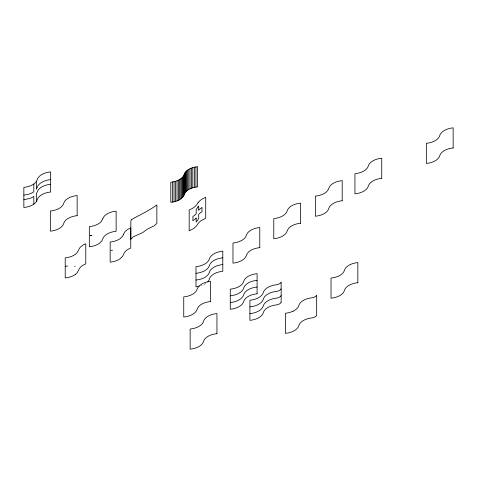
<?xml version="1.0" encoding="UTF-8"?>
<svg xmlns="http://www.w3.org/2000/svg" width="477" height="477" viewBox="0 0 477 477"><rect width="100%" height="100%" fill="white"/><g stroke="black" fill="none" stroke-linecap="round" stroke-linejoin="round"><path stroke-width="0.36" stroke-dasharray="2.38 1.79" d="M205.957 283.421A16.325 9.427 0 0 1 200.763 285.86"/><path stroke-width="0.72" d="M183.836 175.417C185.44 169.496 192.148 167.302 197.603 166.729L197.603 186.853C192.148 187.425 185.44 189.619 183.836 195.54C181.296 200.137 175.679 201.771 170.796 202.331L170.796 182.208C175.679 181.648 181.296 180.02 183.836 175.417L183.836 195.54M36.359 181.504L37.254 179.632A16.325 9.427 0 0 1 50.657 171.893L50.657 192.016A16.325 9.427 0 0 0 37.254 199.756L36.359 201.628A16.325 9.427 0 0 1 23.85 207.495L23.85 187.372A16.325 9.427 0 0 0 36.359 181.504L36.359 189.244L37.254 187.372A16.325 9.427 0 0 1 50.657 179.632M75.193 274.591L77.035 272.963L78.622 270.209A16.325 9.427 0 0 1 85.788 263.87L85.788 243.753A16.325 9.427 0 0 0 78.622 250.085L77.035 252.846L75.193 254.468A16.325 9.427 0 0 1 65.218 257.824L65.218 277.942A16.325 9.427 0 0 0 75.193 274.591L75.193 274.621M74.627 266.44L75.193 266.077M23.85 199.75L30.087 198.349A16.325 9.427 0 0 0 33.825 196.399L33.825 204.138M110.992 250.419L112.614 250.157M67.662 265.975L65.218 266.339M195.981 273.309L197.627 273.088A16.325 9.427 0 0 0 209.027 266.506L209.755 264.61A16.325 9.427 0 0 1 221.149 258.027L222.795 257.83M230.278 295.806L231.923 295.585A16.325 9.427 0 0 0 243.318 289.002L244.045 287.106A16.325 9.427 0 0 1 255.439 280.524L257.085 280.327M249.912 306.878L251.552 306.657A16.325 9.427 0 0 0 262.952 300.081L263.68 298.179A16.325 9.427 0 0 1 275.074 291.602L276.72 291.405A6.833 3.941 0 0 0 281.144 288.847M23.85 195.111L27.094 194.592A16.325 9.427 0 0 0 33.825 191.754L33.825 184.015M222.795 264.562L221.149 264.771A16.325 9.427 0 0 0 209.391 272.295A16.325 9.427 0 0 1 203.578 278.055L202.218 278.634A16.325 9.427 0 0 1 195.981 280.035M257.085 287.059L255.439 287.261A16.325 9.427 0 0 0 243.681 294.792A16.325 9.427 0 0 1 237.874 300.552L236.509 301.13A16.325 9.427 0 0 1 230.278 302.531M195.958 166.938L195.958 187.062M194.36 167.248L194.36 187.366M192.827 167.648L192.827 187.771M191.366 168.137L191.366 188.26M190.007 168.709L190.007 188.832M188.755 169.359L188.755 189.482M187.628 170.086L187.628 190.204M186.632 170.867L186.632 190.991M185.786 171.708L185.786 191.832M185.094 172.596L185.094 192.72M184.563 173.521L184.563 193.638M184.2 174.469L184.2 194.592M183.305 176.341L183.305 196.464M182.613 177.229L182.613 197.347M181.761 178.07L181.761 198.188M180.771 178.857L180.771 198.975M179.644 179.579L179.644 199.696M178.392 180.228L178.392 200.352M177.033 180.801L177.033 200.924M175.572 181.29L175.572 201.413M174.039 181.689L174.039 201.813M172.441 181.999L172.441 202.117M36.359 201.628L36.359 193.883L37.254 192.01A16.325 9.427 0 0 1 50.657 184.271M281.144 295.579A6.833 3.941 0 0 1 276.72 298.137L275.074 298.34A16.325 9.427 0 0 0 263.316 305.87A16.325 9.427 0 0 1 257.502 311.63L256.143 312.208A16.325 9.427 0 0 1 249.912 313.61M207.799 281.794A16.325 9.427 0 0 0 209.391 279.033A16.325 9.427 0 0 1 222.795 271.294L222.795 251.176A16.325 9.427 0 0 0 209.391 258.916A16.325 9.427 0 0 1 195.981 266.655L195.981 286.772A16.325 9.427 0 0 0 199.225 286.26M102.728 218.901L101.142 221.662L99.299 223.29A16.325 9.427 0 0 1 89.324 226.641L89.324 246.764A16.325 9.427 0 0 0 99.299 243.407L101.834 240.897L102.728 239.025A16.325 9.427 0 0 1 116.132 231.285L116.132 211.162A16.325 9.427 0 0 0 102.728 218.901M123.573 234.273L122.678 236.145L120.144 238.655A16.325 9.427 0 0 1 110.169 242.012L110.169 262.129A16.325 9.427 0 0 0 120.144 258.778L122.678 256.262L123.573 254.39A16.325 9.427 0 0 1 130.746 248.058L130.746 227.94A16.325 9.427 0 0 0 123.573 234.273M198.015 202.749L196.882 204.526A20.887 12.056 0 0 1 189.864 209.659L189.184 209.922L189.184 230.82L193.471 228.632A20.887 12.056 0 0 0 197.448 224.53A20.887 12.056 0 0 1 201.431 220.428L205.718 218.239L205.718 197.347L205.032 197.609A20.887 12.056 0 0 0 198.015 202.749M198.015 206.929L196.196 209.564L196.196 213.738A20.887 12.056 0 0 1 193.471 216.099L192.911 216.445L192.911 220.624L193.471 220.273A20.887 12.056 0 0 0 196.196 217.917L196.196 222.097L198.706 218.603L198.706 214.423A20.887 12.056 0 0 1 201.431 212.068L201.986 211.722L201.986 207.543L201.431 207.889A20.887 12.056 0 0 0 198.706 210.244L198.706 206.064L198.015 206.929M131.843 219.366L130.847 220.714L130.847 239.287L133.244 236.825L142.653 232.627L146.982 229.354L154.184 225.812L156.85 223.504L156.85 204.931C149.11 210.661 140.226 214.71 131.843 219.366M293.033 311.248L290.219 312.316A16.325 9.427 0 0 1 285.437 313.228L285.437 333.351A16.325 9.427 0 0 0 290.219 332.433L293.033 331.372A16.325 9.427 0 0 0 298.84 325.612A16.325 9.427 0 0 1 312.244 317.873A6.833 3.941 0 0 0 316.668 315.321L316.668 295.197A6.833 3.941 0 0 1 312.244 297.755A16.325 9.427 0 0 0 298.84 305.489A16.325 9.427 0 0 1 293.033 311.248M91.769 235.256L90.147 235.513L91.769 235.256M453.15 147.965L453.15 127.842A16.325 9.427 0 0 0 439.746 135.581A16.325 9.427 0 0 1 426.343 143.321L426.343 163.444A16.325 9.427 0 0 0 439.746 155.705A16.325 9.427 0 0 1 453.15 147.965M381.743 178.344L381.743 158.227A16.325 9.427 0 0 0 368.339 165.966A16.325 9.427 0 0 1 354.936 173.7L354.936 193.823A16.325 9.427 0 0 0 368.339 186.084A16.325 9.427 0 0 1 381.743 178.344M357.839 282.712L357.839 262.594A16.325 9.427 0 0 0 344.43 270.334A16.325 9.427 0 0 1 331.026 278.073L331.026 298.191A16.325 9.427 0 0 0 344.43 290.451A16.325 9.427 0 0 1 357.839 282.712M342.194 200.751L342.194 180.628A16.325 9.427 0 0 0 328.784 188.367A16.325 9.427 0 0 1 315.38 196.107L315.38 216.224A16.325 9.427 0 0 0 328.784 208.485A16.325 9.427 0 0 1 342.194 200.751M300.588 223.242L300.588 203.124A16.325 9.427 0 0 0 287.184 210.858A16.325 9.427 0 0 1 273.78 218.597L273.78 238.721A16.325 9.427 0 0 0 287.184 230.981A16.325 9.427 0 0 1 300.588 223.242M281.144 302.317L281.144 282.193A6.833 3.941 0 0 1 276.72 284.745A16.325 9.427 0 0 0 263.316 292.484A16.325 9.427 0 0 1 249.912 300.224L249.912 320.347A16.325 9.427 0 0 0 263.316 312.608A16.325 9.427 0 0 1 276.72 304.869A6.833 3.941 0 0 0 281.144 302.317M259.78 247.658L259.78 227.535A16.325 9.427 0 0 0 246.376 235.274A16.325 9.427 0 0 1 232.973 243.014L232.973 263.137A16.325 9.427 0 0 0 246.376 255.398A16.325 9.427 0 0 1 259.78 247.658M257.085 293.79L257.085 273.673A16.325 9.427 0 0 0 243.681 281.406A16.325 9.427 0 0 1 230.278 289.145L230.278 309.269A16.325 9.427 0 0 0 243.681 301.53A16.325 9.427 0 0 1 257.085 293.79M216.946 333.679L216.946 313.556A16.325 9.427 0 0 0 203.542 321.295A16.325 9.427 0 0 1 190.138 329.035L190.138 349.158A16.325 9.427 0 0 0 203.542 341.419A16.325 9.427 0 0 1 216.946 333.679M210.554 301.53L210.554 281.406A16.325 9.427 0 0 0 197.15 289.145A16.325 9.427 0 0 1 183.746 296.885L183.746 317.002A16.325 9.427 0 0 0 197.15 309.263A16.325 9.427 0 0 1 210.554 301.53M77.149 215.67L77.149 195.552A16.325 9.427 0 0 0 63.745 203.291A16.325 9.427 0 0 1 50.341 211.031L50.341 231.148A16.325 9.427 0 0 0 63.745 223.409A16.325 9.427 0 0 1 77.149 215.67"/></g></svg>
